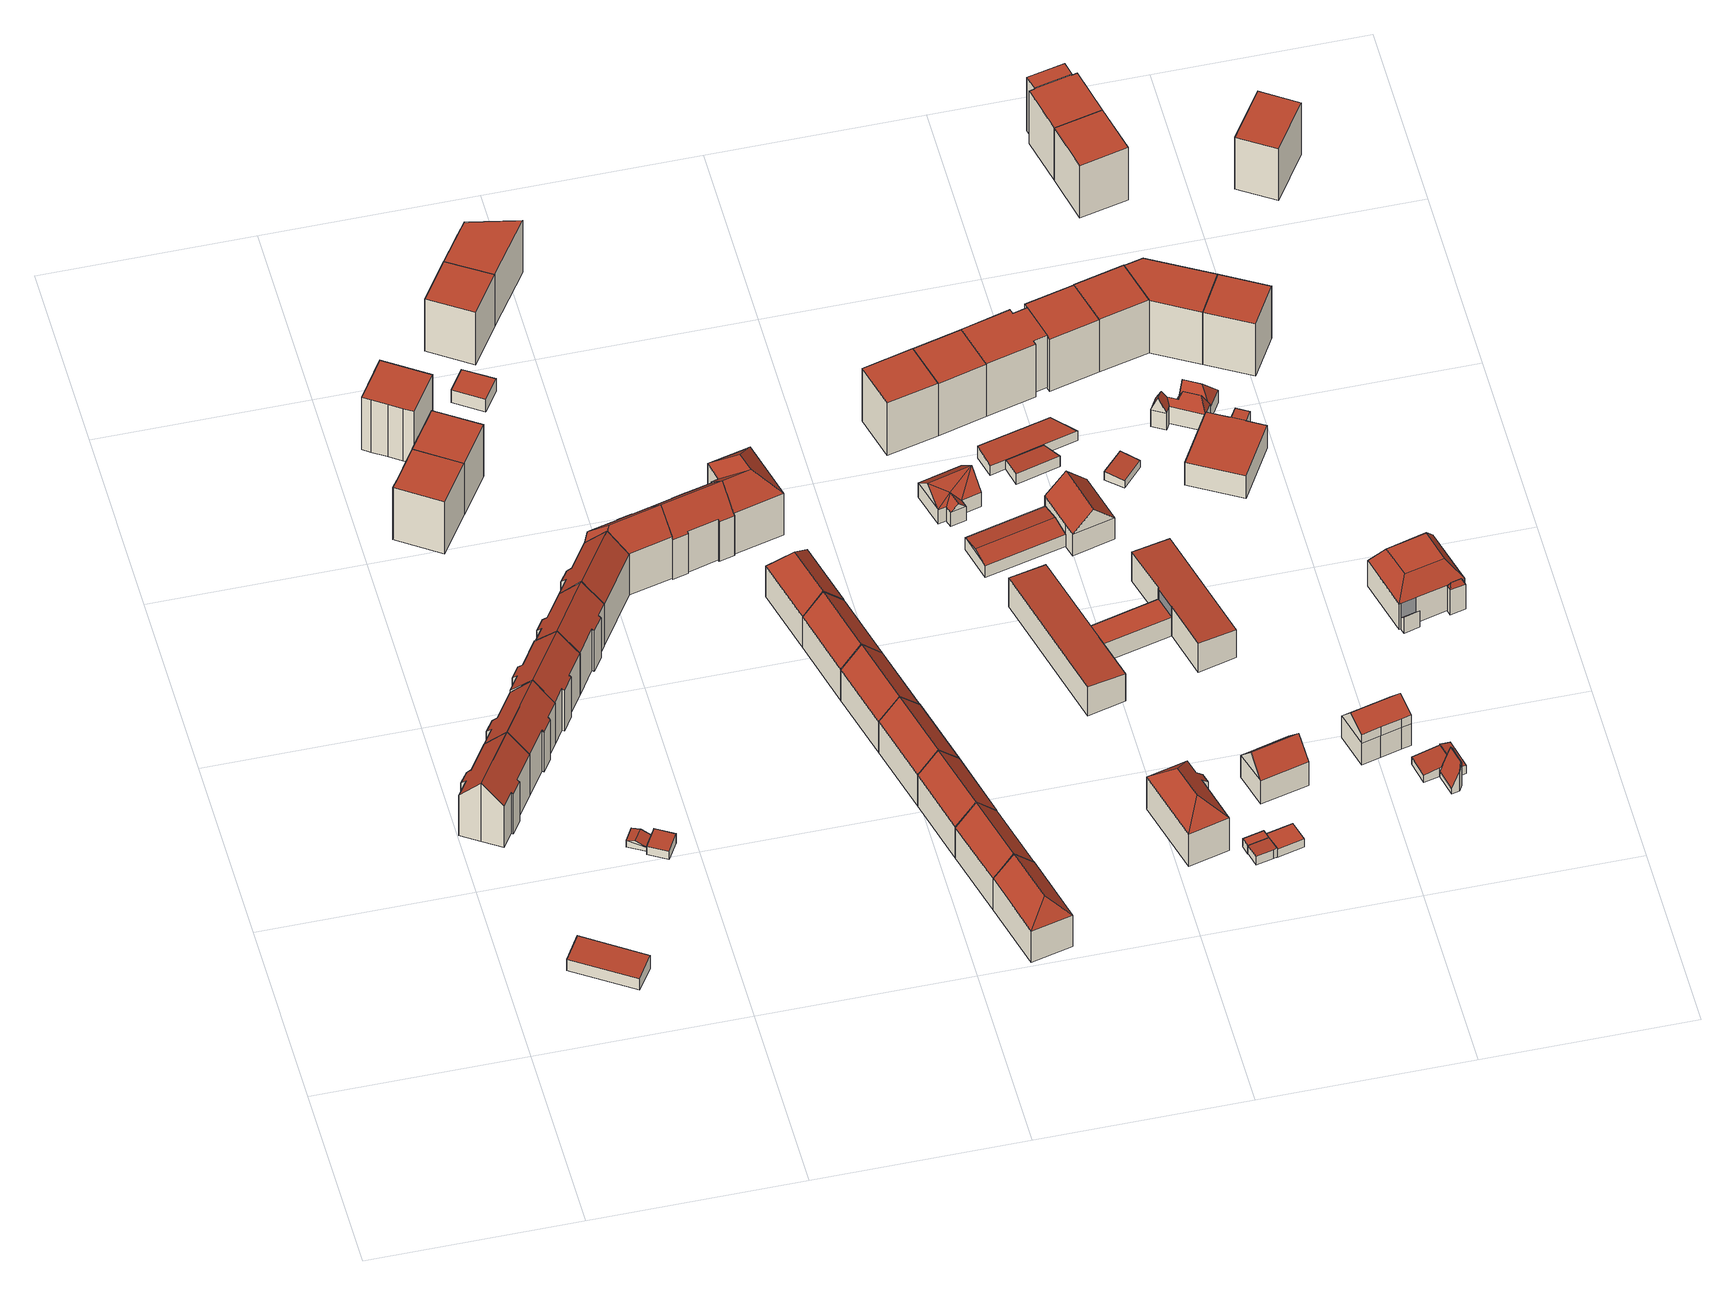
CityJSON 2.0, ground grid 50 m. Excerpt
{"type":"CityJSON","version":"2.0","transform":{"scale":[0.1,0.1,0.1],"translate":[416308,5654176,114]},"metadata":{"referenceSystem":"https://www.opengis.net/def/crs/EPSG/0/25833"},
"CityObjects":{
"building1":{"type":"Building","attributes":{"Dachtyp_tdc":"tdcPolyFlatRoof","Gemeindeschluessel":14612000,"Dachneigung":5.89,"QualitaetDacherkennung":81,"Geometrietyp2DReferenz":"3000","measuredHeight":4.23,"function":"31001_9998","roofType":"2100"},"geometry":[{"type":"Solid","lod":"2","boundaries":[[[[0,1,2,3]],[[1,4,5,2]],[[4,6,7,5]],[[6,0,3,7]],[[6,4,1,0]],[[3,2,5,7]]]],"semantics":{"surfaces":[{"type":"WallSurface"},{"type":"RoofSurface"},{"type":"GroundSurface"}],"values":[[0,0,0,0,1,2]]}}]},
"building2":{"type":"Building","attributes":{"Dachtyp_tdc":"tdcGableRoof","Gemeindeschluessel":14612000,"Dachneigung":47.78,"QualitaetDacherkennung":74,"Geometrietyp2DReferenz":"3000","measuredHeight":18.58,"function":"31001_9998","roofType":"3100"},"geometry":[{"type":"Solid","lod":"2","boundaries":[[[[8,9,10,11]],[[9,12,13,10]],[[12,14,15,13]],[[14,16,17,15]],[[16,18,19,17]],[[18,20,21,19]],[[20,22,23,21]],[[22,24,25,23]],[[24,26,27,25]],[[26,28,29,27]],[[28,30,31,29]],[[30,32,33,31]],[[32,34,35,33]],[[34,8,11,35]],[[30,28,26,24,22,20,18,16]],[[16,14,12,9,8,34,32,30]],[[11,10,13,15,17,19,21,23,25,27,29,31,33,35]]]],"semantics":{"surfaces":[{"type":"WallSurface"},{"type":"RoofSurface"},{"type":"GroundSurface"}],"values":[[0,0,0,0,0,0,0,0,0,0,0,0,0,0,1,1,2]]}}]},
"building3":{"type":"Building","attributes":{"Dachtyp_tdc":"tdcGableRoof","Gemeindeschluessel":14612000,"Dachneigung":47.7,"QualitaetDacherkennung":71,"Geometrietyp2DReferenz":"3000","measuredHeight":18.65,"function":"31001_9998","roofType":"3100"},"geometry":[{"type":"Solid","lod":"2","boundaries":[[[[36,37,38,39]],[[37,40,41,38]],[[40,42,33,41]],[[42,30,31,33]],[[30,28,29,31]],[[28,43,44,29]],[[43,45,46,44]],[[45,47,48,46]],[[47,49,50,48]],[[49,51,52,50]],[[51,53,54,52]],[[53,55,56,54]],[[55,57,58,56]],[[57,36,39,58]],[[53,51,49,47,45,43,28,30]],[[30,42,40,37,36,57,55,53]],[[39,38,41,33,31,29,44,46,48,50,52,54,56,58]]]],"semantics":{"surfaces":[{"type":"WallSurface"},{"type":"RoofSurface"},{"type":"GroundSurface"}],"values":[[0,0,0,0,0,0,0,0,0,0,0,0,0,0,1,1,2]]}}]},
"building4":{"type":"Building","attributes":{"Dachtyp_tdc":"tdcGableRoof","Gemeindeschluessel":14612000,"Dachneigung":24.84,"QualitaetDacherkennung":70,"Geometrietyp2DReferenz":"3000","measuredHeight":2.48,"function":"31001_9998","roofType":"3100"},"geometry":[{"type":"Solid","lod":"2","boundaries":[[[[59,60,61,62]],[[60,63,64,61]],[[63,65,66,64]],[[65,59,62,66]],[[63,60,67]],[[59,65,68]],[[60,59,68,67]],[[65,63,67,68]],[[62,61,64,66]]]],"semantics":{"surfaces":[{"type":"WallSurface"},{"type":"RoofSurface"},{"type":"GroundSurface"}],"values":[[0,0,0,0,0,0,1,1,2]]}}]},
"building5":{"type":"Building","attributes":{"Dachtyp_tdc":"tdcFreeFormRoof","Gemeindeschluessel":14612000,"Dachneigung":44.87,"QualitaetDacherkennung":51,"Geometrietyp2DReferenz":"3000","measuredHeight":18.61,"function":"31001_9998","roofType":"5000"},"geometry":[{"type":"Solid","lod":"2","boundaries":[[[[69,70,71,72]],[[70,73,74,71]],[[73,75,76,74]],[[75,77,78,76]],[[77,79,80,78]],[[79,81,82,80]],[[81,83,84,82]],[[83,85,86,84]],[[85,87,88,86]],[[87,89,56,88]],[[89,53,54,56]],[[53,90,52,54]],[[90,91,92,52]],[[91,69,72,92]],[[53,89,87,85,83,81,79,77]],[[77,75,73,70,69,91,90,53]],[[72,71,74,76,78,80,82,84,86,88,56,54,52,92]]]],"semantics":{"surfaces":[{"type":"WallSurface"},{"type":"RoofSurface"},{"type":"GroundSurface"}],"values":[[0,0,0,0,0,0,0,0,0,0,0,0,0,0,1,1,2]]}}]},
"building6":{"type":"Building","attributes":{"Dachtyp_tdc":"tdcPolyFlatRoof","Gemeindeschluessel":14612000,"Dachneigung":5.36,"QualitaetDacherkennung":29,"Geometrietyp2DReferenz":"3000","measuredHeight":3,"function":"31001_9998","roofType":"2100"},"geometry":[{"type":"Solid","lod":"2","boundaries":[[[[93,94,61,95]],[[94,96,62,61]],[[96,97,98,62]],[[97,99,100,98]],[[99,101,102,100]],[[101,93,95,102]],[[101,99,97,96,94,93]],[[95,61,62,98,100,102]]]],"semantics":{"surfaces":[{"type":"WallSurface"},{"type":"RoofSurface"},{"type":"GroundSurface"}],"values":[[0,0,0,0,0,0,1,2]]}}]},
"building7":{"type":"Building","attributes":{"Dachtyp_tdc":"tdcPolyFlatRoof","Gemeindeschluessel":14612000,"Dachneigung":0,"QualitaetDacherkennung":37,"Geometrietyp2DReferenz":"3000","measuredHeight":16.62,"function":"31001_9998","roofType":"1000"},"geometry":[{"type":"Solid","lod":"2","boundaries":[[[[103,104,105,106]],[[104,107,108,105]],[[107,109,110,108]],[[109,111,112,110]],[[111,113,114,112]],[[113,115,116,114]],[[115,103,106,116]],[[115,113,111,109,107,104,103]],[[106,105,108,110,112,114,116]]]],"semantics":{"surfaces":[{"type":"WallSurface"},{"type":"RoofSurface"},{"type":"GroundSurface"}],"values":[[0,0,0,0,0,0,0,1,2]]}}]},
"building8":{"type":"Building","attributes":{"Dachtyp_tdc":"tdcGableRoof","Gemeindeschluessel":14612000,"Dachneigung":47.85,"QualitaetDacherkennung":60,"Geometrietyp2DReferenz":"3000","measuredHeight":18.66,"function":"31001_9998","roofType":"3100"},"geometry":[{"type":"Solid","lod":"2","boundaries":[[[[117,118,119,120]],[[118,121,122,119]],[[121,79,80,122]],[[79,123,124,80]],[[123,125,76,124]],[[125,126,127,76]],[[126,128,129,127]],[[128,130,131,129]],[[130,132,133,131]],[[132,134,135,133]],[[134,136,137,135]],[[136,138,139,137]],[[138,140,141,139]],[[140,117,120,141]],[[136,134,132,130,128,126,125,123]],[[123,79,121,118,117,140,138,136]],[[120,119,122,80,124,76,127,129,131,133,135,137,139,141]]]],"semantics":{"surfaces":[{"type":"WallSurface"},{"type":"RoofSurface"},{"type":"GroundSurface"}],"values":[[0,0,0,0,0,0,0,0,0,0,0,0,0,0,1,1,2]]}}]},
"building9":{"type":"Building","attributes":{"Dachtyp_tdc":"tdcPolyFlatRoof","Gemeindeschluessel":14612000,"Dachneigung":0,"QualitaetDacherkennung":59,"Geometrietyp2DReferenz":"3000","measuredHeight":16.73,"function":"31001_9998","roofType":"1000"},"geometry":[{"type":"Solid","lod":"2","boundaries":[[[[142,143,144,145]],[[143,146,147,144]],[[146,148,149,147]],[[148,150,151,149]],[[150,152,153,151]],[[152,154,155,153]],[[154,142,145,155]],[[154,152,150,148,146,143,142]],[[145,144,147,149,151,153,155]]]],"semantics":{"surfaces":[{"type":"WallSurface"},{"type":"RoofSurface"},{"type":"GroundSurface"}],"values":[[0,0,0,0,0,0,0,1,2]]}}]},
"building10":{"type":"Building","attributes":{"Dachtyp_tdc":"tdcPolyFlatRoof","Gemeindeschluessel":14612000,"Dachneigung":0,"QualitaetDacherkennung":51,"Geometrietyp2DReferenz":"3000","measuredHeight":16.71,"function":"31001_9998","roofType":"1000"},"geometry":[{"type":"Solid","lod":"2","boundaries":[[[[111,156,157,112]],[[156,158,159,157]],[[158,160,161,159]],[[160,162,163,161]],[[162,164,165,163]],[[164,113,114,165]],[[113,111,112,114]],[[113,164,162,160,158,156,111]],[[112,157,159,161,163,165,114]]]],"semantics":{"surfaces":[{"type":"WallSurface"},{"type":"RoofSurface"},{"type":"GroundSurface"}],"values":[[0,0,0,0,0,0,0,1,2]]}}]},
"building11":{"type":"Building","attributes":{"Dachtyp_tdc":"tdcGableRoof","Gemeindeschluessel":14612000,"Dachneigung":47.82,"QualitaetDacherkennung":71,"Geometrietyp2DReferenz":"3000","measuredHeight":18.66,"function":"31001_9998","roofType":"3100"},"geometry":[{"type":"Solid","lod":"2","boundaries":[[[[166,134,135,167]],[[134,168,169,135]],[[168,170,171,169]],[[170,172,173,171]],[[172,174,175,173]],[[174,176,177,175]],[[176,178,179,177]],[[178,180,181,179]],[[180,182,139,181]],[[182,166,167,139]],[[178,176,174,172,170,168,134,166]],[[166,182,180,178]],[[167,135,169,171,173,175,177,179,181,139]]]],"semantics":{"surfaces":[{"type":"WallSurface"},{"type":"RoofSurface"},{"type":"GroundSurface"}],"values":[[0,0,0,0,0,0,0,0,0,0,1,1,2]]}}]},
"building12":{"type":"Building","attributes":{"Dachtyp_tdc":"tdcPolyFlatRoof","Gemeindeschluessel":14612000,"Dachneigung":0,"QualitaetDacherkennung":76,"Geometrietyp2DReferenz":"3000","measuredHeight":4.06,"function":"31001_9998","roofType":"1000"},"geometry":[{"type":"Solid","lod":"2","boundaries":[[[[183,184,185,186]],[[184,187,188,185]],[[187,189,190,188]],[[189,183,186,190]],[[189,187,184,183]],[[186,185,188,190]]]],"semantics":{"surfaces":[{"type":"WallSurface"},{"type":"RoofSurface"},{"type":"GroundSurface"}],"values":[[0,0,0,0,1,2]]}}]},
"building13":{"type":"Building","attributes":{"Dachtyp_tdc":"tdcFreeFormRoof","Gemeindeschluessel":14612000,"Dachneigung":47.52,"QualitaetDacherkennung":62,"Geometrietyp2DReferenz":"3000","measuredHeight":18.63,"function":"31001_9998","roofType":"5000"},"geometry":[{"type":"Solid","lod":"2","boundaries":[[[[191,192,193,177]],[[192,194,195,193]],[[194,196,197,195]],[[196,198,199,197]],[[198,200,201,199]],[[200,202,203,201]],[[202,204,205,203]],[[204,206,181,205]],[[206,191,177,181]],[[207,208,209,191]],[[206,204,210,208,207]],[[210,202,200,198,196,194,192,209,208]],[[191,206,207]],[[204,202,210]],[[192,191,209]],[[177,193,195,197,199,201,203,205,181]]]],"semantics":{"surfaces":[{"type":"WallSurface"},{"type":"RoofSurface"},{"type":"GroundSurface"}],"values":[[0,0,0,0,0,0,0,0,0,1,1,1,0,0,0,2]]}}]},
"building14":{"type":"Building","attributes":{"Dachtyp_tdc":"tdcPolyFlatRoof","Gemeindeschluessel":14612000,"Dachneigung":0,"QualitaetDacherkennung":61,"Geometrietyp2DReferenz":"3000","measuredHeight":16.74,"function":"31001_9998","roofType":"1000"},"geometry":[{"type":"Solid","lod":"2","boundaries":[[[[211,212,213,214]],[[212,215,216,213]],[[215,217,218,216]],[[217,219,220,218]],[[219,221,222,220]],[[221,223,224,222]],[[223,211,214,224]],[[223,221,219,217,215,212,211]],[[214,213,216,218,220,222,224]]]],"semantics":{"surfaces":[{"type":"WallSurface"},{"type":"RoofSurface"},{"type":"GroundSurface"}],"values":[[0,0,0,0,0,0,0,1,2]]}}]},
"building15":{"type":"Building","attributes":{"Dachtyp_tdc":"tdcPolyFlatRoof","Gemeindeschluessel":14612000,"Dachneigung":0,"QualitaetDacherkennung":62,"Geometrietyp2DReferenz":"3000","measuredHeight":16.79,"function":"31001_9998","roofType":"1000"},"geometry":[{"type":"Solid","lod":"2","boundaries":[[[[221,219,220,222]],[[219,225,226,220]],[[225,227,228,226]],[[227,229,230,228]],[[229,231,232,230]],[[231,233,234,232]],[[233,221,222,234]],[[233,231,229,227,225,219,221]],[[222,220,226,228,230,232,234]]]],"semantics":{"surfaces":[{"type":"WallSurface"},{"type":"RoofSurface"},{"type":"GroundSurface"}],"values":[[0,0,0,0,0,0,0,1,2]]}}]},
"building16":{"type":"Building","attributes":{"Dachtyp_tdc":"tdcGableRoof","Gemeindeschluessel":14612000,"Dachneigung":47.88,"QualitaetDacherkennung":71,"Geometrietyp2DReferenz":"3000","measuredHeight":18.66,"function":"31001_9998","roofType":"3100"},"geometry":[{"type":"Solid","lod":"2","boundaries":[[[[235,236,237,238]],[[236,239,240,237]],[[239,241,242,240]],[[241,243,244,242]],[[243,245,205,244]],[[245,210,246,205]],[[210,202,203,246]],[[202,247,248,203]],[[247,249,250,248]],[[249,251,252,250]],[[251,253,254,252]],[[253,255,256,254]],[[255,257,258,256]],[[257,259,260,258]],[[259,261,262,260]],[[261,235,238,262]],[[257,255,253,251,249,247,202,210]],[[210,245,243,241,239,236,235,261,259,257]],[[238,237,240,242,244,205,246,203,248,250,252,254,256,258,260,262]]]],"semantics":{"surfaces":[{"type":"WallSurface"},{"type":"RoofSurface"},{"type":"GroundSurface"}],"values":[[0,0,0,0,0,0,0,0,0,0,0,0,0,0,0,0,1,1,2]]}}]},
"building17":{"type":"Building","attributes":{"Dachtyp_tdc":"tdcHipAndGableRoof","Gemeindeschluessel":14612000,"Dachneigung":47.05,"QualitaetDacherkennung":74,"Geometrietyp2DReferenz":"3000","measuredHeight":15.45,"function":"31001_9998","roofType":"5000"},"geometry":[{"type":"Solid","lod":"2","boundaries":[[[[263,264,265,266]],[[264,267,268,265]],[[267,269,270,268]],[[269,263,266,270]],[[267,264,271]],[[263,269,272]],[[264,263,272,271]],[[269,267,271,272]],[[266,265,268,270]]]],"semantics":{"surfaces":[{"type":"WallSurface"},{"type":"RoofSurface"},{"type":"GroundSurface"}],"values":[[0,0,0,0,1,0,1,1,2]]}}]},
"building18":{"type":"Building","attributes":{"Dachtyp_tdc":"tdcGableRoof","Gemeindeschluessel":14612000,"Dachneigung":47.18,"QualitaetDacherkennung":77,"Geometrietyp2DReferenz":"3000","measuredHeight":15.47,"function":"31001_9998","roofType":"3100"},"geometry":[{"type":"Solid","lod":"2","boundaries":[[[[273,274,266,275]],[[274,276,270,266]],[[276,277,278,270]],[[277,273,275,278]],[[276,274,279]],[[273,277,280]],[[274,273,280,279]],[[277,276,279,280]],[[275,266,270,278]]]],"semantics":{"surfaces":[{"type":"WallSurface"},{"type":"RoofSurface"},{"type":"GroundSurface"}],"values":[[0,0,0,0,0,0,1,1,2]]}}]},
"building19":{"type":"Building","attributes":{"Dachtyp_tdc":"tdcGableRoof","Gemeindeschluessel":14612000,"Dachneigung":47.02,"QualitaetDacherkennung":77,"Geometrietyp2DReferenz":"3000","measuredHeight":15.42,"function":"31001_9998","roofType":"3100"},"geometry":[{"type":"Solid","lod":"2","boundaries":[[[[281,282,275,283]],[[282,284,278,275]],[[284,285,286,278]],[[285,281,283,286]],[[284,282,287]],[[281,285,288]],[[282,281,288,287]],[[285,284,287,288]],[[283,275,278,286]]]],"semantics":{"surfaces":[{"type":"WallSurface"},{"type":"RoofSurface"},{"type":"GroundSurface"}],"values":[[0,0,0,0,0,0,1,1,2]]}}]},
"building20":{"type":"Building","attributes":{"Dachtyp_tdc":"tdcGableRoof","Gemeindeschluessel":14612000,"Dachneigung":46.67,"QualitaetDacherkennung":74,"Geometrietyp2DReferenz":"3000","measuredHeight":15.42,"function":"31001_9998","roofType":"3100"},"geometry":[{"type":"Solid","lod":"2","boundaries":[[[[289,281,283,290]],[[281,285,286,283]],[[285,291,292,286]],[[291,289,290,292]],[[285,281,293]],[[289,291,294]],[[281,289,294,293]],[[291,285,293,294]],[[290,283,286,292]]]],"semantics":{"surfaces":[{"type":"WallSurface"},{"type":"RoofSurface"},{"type":"GroundSurface"}],"values":[[0,0,0,0,0,0,1,1,2]]}}]},
"building21":{"type":"Building","attributes":{"Dachtyp_tdc":"tdcGableRoof","Gemeindeschluessel":14612000,"Dachneigung":47.06,"QualitaetDacherkennung":78,"Geometrietyp2DReferenz":"3000","measuredHeight":15.42,"function":"31001_9998","roofType":"3100"},"geometry":[{"type":"Solid","lod":"2","boundaries":[[[[295,296,290,297]],[[296,298,292,290]],[[298,299,300,292]],[[298,296,294]],[[295,299,301]],[[296,295,301,294]],[[299,298,294,301]],[[297,290,292,300]],[[299,295,297,300]]]],"semantics":{"surfaces":[{"type":"WallSurface"},{"type":"RoofSurface"},{"type":"GroundSurface"}],"values":[[0,0,0,0,0,1,1,2,0]]}}]},
"building22":{"type":"Building","attributes":{"Dachtyp_tdc":"tdcGableRoof","Gemeindeschluessel":14612000,"Dachneigung":47.16,"QualitaetDacherkennung":78,"Geometrietyp2DReferenz":"3000","measuredHeight":15.41,"function":"31001_9998","roofType":"3100"},"geometry":[{"type":"Solid","lod":"2","boundaries":[[[[302,295,297,303]],[[295,299,300,297]],[[299,304,305,300]],[[304,302,303,305]],[[299,295,306]],[[302,304,307]],[[295,302,307,306]],[[304,299,306,307]],[[303,297,300,305]]]],"semantics":{"surfaces":[{"type":"WallSurface"},{"type":"RoofSurface"},{"type":"GroundSurface"}],"values":[[0,0,0,0,0,0,1,1,2]]}}]},
"building23":{"type":"Building","attributes":{"Dachtyp_tdc":"tdcHipAndGableRoof","Gemeindeschluessel":14612000,"Dachneigung":47.24,"QualitaetDacherkennung":75,"Geometrietyp2DReferenz":"3000","measuredHeight":15.38,"function":"31001_9998","roofType":"5000"},"geometry":[{"type":"Solid","lod":"2","boundaries":[[[[304,308,309,310]],[[308,311,312,309]],[[311,313,314,312]],[[313,304,310,314]],[[311,308,315]],[[304,313,316]],[[308,304,316,315]],[[313,311,315,316]],[[310,309,312,314]]]],"semantics":{"surfaces":[{"type":"WallSurface"},{"type":"RoofSurface"},{"type":"GroundSurface"}],"values":[[0,0,0,0,1,0,1,1,2]]}}]},
"building24":{"type":"Building","attributes":{"Dachtyp_tdc":"tdcFreeFormRoof","Gemeindeschluessel":14612000,"Dachneigung":45.8,"QualitaetDacherkennung":69,"Geometrietyp2DReferenz":"3000","measuredHeight":18.74,"function":"31001_9998","roofType":"5000"},"geometry":[{"type":"Solid","lod":"2","boundaries":[[[[317,318,319,320]],[[318,321,322,319]],[[321,323,324,322]],[[323,325,326,324]],[[325,327,328,326]],[[327,317,320,328]],[[329,330,257,327,325]],[[331,329,325,323]],[[331,323,321]],[[320,319,322,324,326,328]],[[330,329,331,321,318]],[[257,330,318,317]],[[257,317,327]]]],"semantics":{"surfaces":[{"type":"WallSurface"},{"type":"RoofSurface"},{"type":"GroundSurface"}],"values":[[0,0,0,0,0,0,1,1,1,2,1,1,0]]}}]},
"building25":{"type":"Building","attributes":{"Dachtyp_tdc":"tdcHipRoof","Gemeindeschluessel":14612000,"Dachneigung":42.93,"QualitaetDacherkennung":65,"Geometrietyp2DReferenz":"3000","measuredHeight":15.12,"function":"31001_9998","roofType":"3200"},"geometry":[{"type":"Solid","lod":"2","boundaries":[[[[332,333,334,335]],[[333,336,337,334]],[[336,338,339,337]],[[338,340,341,339]],[[340,342,343,341]],[[342,344,345,343]],[[344,346,347,345]],[[346,332,335,347]],[[338,336,348]],[[342,340,349]],[[336,333,332,346,344,342,349,348]],[[340,338,348,349]],[[335,334,337,339,341,343,345,347]]]],"semantics":{"surfaces":[{"type":"WallSurface"},{"type":"RoofSurface"},{"type":"GroundSurface"}],"values":[[0,0,0,0,0,0,0,0,1,1,1,1,2]]}}]},
"building26":{"type":"Building","attributes":{"Dachtyp_tdc":"tdcFreeFormRoof","Gemeindeschluessel":14612000,"Dachneigung":43.2,"QualitaetDacherkennung":54,"Geometrietyp2DReferenz":"3000","measuredHeight":8.8,"function":"31001_9998","roofType":"5000"},"geometry":[{"type":"Solid","lod":"2","boundaries":[[[[350,351,352,353]],[[351,354,355,352]],[[354,356,357,355]],[[356,358,359,357]],[[358,360,361,359]],[[360,362,363,361]],[[362,364,365,363]],[[364,350,353,365]],[[366,356,354]],[[366,367,356]],[[367,364,362]],[[367,368,364]],[[368,367,366]],[[369,367,362,360]],[[369,360,358]],[[367,369,358,356]],[[366,354,351]],[[368,366,351,350]],[[368,350,364]],[[353,352,355,357,359,361,363,365]]]],"semantics":{"surfaces":[{"type":"WallSurface"},{"type":"RoofSurface"},{"type":"GroundSurface"}],"values":[[0,0,0,0,0,0,0,0,1,1,1,1,1,1,0,1,0,1,0,2]]}}]},
"building27":{"type":"Building","attributes":{"Dachtyp_tdc":"tdcPolyFlatRoof","Gemeindeschluessel":14612000,"Dachneigung":0,"QualitaetDacherkennung":45,"Geometrietyp2DReferenz":"3000","measuredHeight":16.89,"function":"31001_9998","roofType":"1000"},"geometry":[{"type":"Solid","lod":"2","boundaries":[[[[370,371,372,373]],[[371,374,375,372]],[[374,376,377,375]],[[376,370,373,377]],[[376,374,371,370]],[[373,372,375,377]]]],"semantics":{"surfaces":[{"type":"WallSurface"},{"type":"RoofSurface"},{"type":"GroundSurface"}],"values":[[0,0,0,0,1,2]]}}]},
"building28":{"type":"Building","attributes":{"Dachtyp_tdc":"tdcGableRoof","Gemeindeschluessel":14612000,"Dachneigung":10.06,"QualitaetDacherkennung":74,"Geometrietyp2DReferenz":"3000","measuredHeight":4.67,"function":"31001_2000","roofType":"3100"},"geometry":[{"type":"Solid","lod":"2","boundaries":[[[[378,379,380,381]],[[379,382,383,380]],[[382,384,385,383]],[[384,378,381,385]],[[382,379,386]],[[378,384,387]],[[379,378,387,386]],[[384,382,386,387]],[[381,380,383,385]]]],"semantics":{"surfaces":[{"type":"WallSurface"},{"type":"RoofSurface"},{"type":"GroundSurface"}],"values":[[0,0,0,0,0,0,1,1,2]]}}]},
"building29":{"type":"Building","attributes":{"Dachtyp_tdc":"tdcPolyFlatRoof","Gemeindeschluessel":14612000,"Dachneigung":3.96,"QualitaetDacherkennung":73,"Geometrietyp2DReferenz":"3000","measuredHeight":2.84,"function":"31001_9998","roofType":"2100"},"geometry":[{"type":"Solid","lod":"2","boundaries":[[[[388,389,390,391]],[[389,392,393,390]],[[392,394,395,393]],[[394,396,397,395]],[[396,388,391,397]],[[396,394,392,389,388]],[[391,390,393,395,397]]]],"semantics":{"surfaces":[{"type":"WallSurface"},{"type":"RoofSurface"},{"type":"GroundSurface"}],"values":[[0,0,0,0,0,1,2]]}}]},
"building30":{"type":"Building","attributes":{"Dachtyp_tdc":"tdcPolyFlatRoof","Gemeindeschluessel":14612000,"Dachneigung":2.6,"QualitaetDacherkennung":72,"Geometrietyp2DReferenz":"3000","measuredHeight":2.67,"function":"31001_9998","roofType":"2100"},"geometry":[{"type":"Solid","lod":"2","boundaries":[[[[398,399,400,401]],[[399,402,403,400]],[[402,404,405,403]],[[404,406,407,405]],[[406,398,401,407]],[[406,404,402,399,398]],[[401,400,403,405,407]]]],"semantics":{"surfaces":[{"type":"WallSurface"},{"type":"RoofSurface"},{"type":"GroundSurface"}],"values":[[0,0,0,0,0,1,2]]}}]},
"building31":{"type":"Building","attributes":{"Dachtyp_tdc":"tdcPolyFlatRoof","Gemeindeschluessel":14612000,"Dachneigung":0,"QualitaetDacherkennung":56,"Geometrietyp2DReferenz":"3000","measuredHeight":2.58,"function":"31001_9998","roofType":"1000"},"geometry":[{"type":"Solid","lod":"2","boundaries":[[[[404,408,409,410]],[[408,411,412,409]],[[411,413,414,412]],[[413,406,415,414]],[[406,404,410,415]],[[406,413,411,408,404]],[[410,409,412,414,415]]]],"semantics":{"surfaces":[{"type":"WallSurface"},{"type":"RoofSurface"},{"type":"GroundSurface"}],"values":[[0,0,0,0,0,1,2]]}}]},
"building32":{"type":"Building","attributes":{"Gemeindeschluessel":14612000,"Geometrietyp2DReferenz":"3000","function":"31001_9998","roofType":"9999"},"children":["building32-1","building32-2","building32-3","building32-4"]},
"building32-1":{"type":"BuildingPart","attributes":{"Dachtyp_tdc":"tdcPolyFlatRoof","Dachneigung":3.19,"QualitaetDacherkennung":80,"Geometrietyp2DReferenz":"3000","measuredHeight":9.28,"roofType":"2100"},"parents":["building32"],"geometry":[{"type":"MultiSurface","lod":"2","boundaries":[[[416,417,418,419,420]],[[421,422,423,424,425]],[[422,426,427,423]],[[426,416,420,427]],[[426,422,421,417,416]],[[420,419,424,423,427]]],"semantics":{"surfaces":[{"type":"WallSurface"},{"type":"RoofSurface"},{"type":"GroundSurface"}],"values":[0,0,0,0,1,2]}}]},
"building32-2":{"type":"BuildingPart","attributes":{"Dachtyp_tdc":"tdcPolyFlatRoof","Dachneigung":0,"QualitaetDacherkennung":0,"Geometrietyp2DReferenz":"3000","measuredHeight":3.67,"roofType":"9999"},"parents":["building32"],"geometry":[{"type":"MultiSurface","lod":"2","boundaries":[[[425,428,429,430,418]],[[418,430,431,419]],[[430,429,432,431]],[[428,425,424,433]],[[419,431,432,433,424]],[[433,432,429,428]],[[419,424,425,418]]],"semantics":{"surfaces":[{"type":"RoofSurface"},{"type":"WallSurface"},{"type":"GroundSurface"},{"type":"ClosureSurface","isClosure":"1","QuelleClosure":"LoD1Solid"}],"values":[0,1,1,1,2,3,3]}}]},
"building32-3":{"type":"BuildingPart","attributes":{"Dachtyp_tdc":"tdcPolyFlatRoof","Dachneigung":3.09,"QualitaetDacherkennung":80,"Geometrietyp2DReferenz":"3000","measuredHeight":9.33,"roofType":"2100"},"parents":["building32"],"geometry":[{"type":"MultiSurface","lod":"2","boundaries":[[[434,435,436,437]],[[435,438,439,440,436]],[[441,442,443,444,445]],[[442,446,447,443]],[[446,448,449,447]],[[448,450,451,449]],[[450,434,437,451]],[[450,448,446,442,441,438,435,434]],[[437,436,440,444,443,447,449,451]]],"semantics":{"surfaces":[{"type":"WallSurface"},{"type":"RoofSurface"},{"type":"GroundSurface"}],"values":[0,0,0,0,0,0,0,1,2]}}]},
"building32-4":{"type":"BuildingPart","attributes":{"Dachtyp_tdc":"tdcPolyFlatRoof","Dachneigung":0,"QualitaetDacherkennung":62,"Geometrietyp2DReferenz":"3000","measuredHeight":5.92,"roofType":"1000"},"parents":["building32"],"geometry":[{"type":"MultiSurface","lod":"2","boundaries":[[[452,445,444,432,429]],[[439,453,428,433,440]],[[453,439,445,452]],[[432,444,440,433]]],"semantics":{"surfaces":[{"type":"WallSurface"},{"type":"RoofSurface"},{"type":"GroundSurface"}],"values":[0,0,1,2]}}]},
"building33":{"type":"Building","attributes":{"Dachtyp_tdc":"tdcPolyFlatRoof","Gemeindeschluessel":14612000,"Dachneigung":0,"QualitaetDacherkennung":49,"Geometrietyp2DReferenz":"3000","measuredHeight":16.79,"function":"31001_9998","roofType":"1000"},"geometry":[{"type":"Solid","lod":"2","boundaries":[[[[454,455,456,377]],[[455,457,458,456]],[[457,459,373,458]],[[459,454,377,373]],[[459,457,455,454]],[[377,456,458,373]]]],"semantics":{"surfaces":[{"type":"WallSurface"},{"type":"RoofSurface"},{"type":"GroundSurface"}],"values":[[0,0,0,0,1,2]]}}]},
"building34":{"type":"Building","attributes":{"Dachtyp_tdc":"tdcGableRoof","Gemeindeschluessel":14612000,"Dachneigung":48.99,"QualitaetDacherkennung":65,"Geometrietyp2DReferenz":"3000","measuredHeight":12.34,"function":"31001_9998","roofType":"3100"},"geometry":[{"type":"Solid","lod":"2","boundaries":[[[[460,461,462,463]],[[461,464,465,462]],[[464,466,467,465]],[[466,460,463,467]],[[464,461,468]],[[460,466,469]],[[461,460,469,468]],[[466,464,468,469]],[[463,462,465,467]]]],"semantics":{"surfaces":[{"type":"WallSurface"},{"type":"RoofSurface"},{"type":"GroundSurface"}],"values":[[0,0,0,0,0,0,1,1,2]]}}]},
"building35":{"type":"Building","attributes":{"Dachtyp_tdc":"tdcGableRoof","Gemeindeschluessel":14612000,"Dachneigung":45.69,"QualitaetDacherkennung":78,"Geometrietyp2DReferenz":"3000","measuredHeight":12.25,"function":"31001_2000","roofType":"3100"},"geometry":[{"type":"Solid","lod":"2","boundaries":[[[[470,471,472,473]],[[471,474,381,472]],[[474,475,385,381]],[[475,476,477,385]],[[476,478,479,477]],[[478,470,473,479]],[[470,478,480,481]],[[476,475,474,471,481,480]],[[480,478,476]],[[470,481,471]],[[473,472,381,385,477,479]]]],"semantics":{"surfaces":[{"type":"WallSurface"},{"type":"RoofSurface"},{"type":"GroundSurface"}],"values":[[0,0,0,0,0,0,1,1,0,0,2]]}}]},
"building36":{"type":"Building","attributes":{"Gemeindeschluessel":14612000,"Dachtyp_tdc":"tdcPolyFlatRoof","Dachneigung":5.79,"QualitaetDacherkennung":61,"Geometrietyp2DReferenz":"3000","measuredHeight":3.43,"function":"31001_2000","roofType":"2100"},"geometry":[{"type":"Solid","lod":"2","boundaries":[[[[482,483,484,485]],[[483,486,487,484]],[[486,488,489,487]],[[488,482,485,489]],[[488,486,483,482]],[[485,484,487,489]]]],"semantics":{"surfaces":[{"type":"WallSurface"},{"type":"RoofSurface"},{"type":"GroundSurface"}],"values":[[0,0,0,0,1,2]]}}]},
"building37":{"type":"Building","attributes":{"Dachtyp_tdc":"tdcPolyFlatRoof","Gemeindeschluessel":14612000,"Dachneigung":6.53,"QualitaetDacherkennung":66,"Geometrietyp2DReferenz":"3000","measuredHeight":3.75,"function":"31001_2000","roofType":"2100"},"geometry":[{"type":"Solid","lod":"2","boundaries":[[[[490,491,492,484]],[[491,493,494,492]],[[493,495,496,494]],[[495,497,498,496]],[[497,499,500,498]],[[499,501,487,500]],[[501,490,484,487]],[[501,499,497,495,493,491,490]],[[484,492,494,496,498,500,487]]]],"semantics":{"surfaces":[{"type":"WallSurface"},{"type":"RoofSurface"},{"type":"GroundSurface"}],"values":[[0,0,0,0,0,0,0,1,2]]}}]},
"building38":{"type":"Building","attributes":{"Dachtyp_tdc":"tdcPolyFlatRoof","Gemeindeschluessel":14612000,"Dachneigung":0,"QualitaetDacherkennung":56,"Geometrietyp2DReferenz":"3000","measuredHeight":16.81,"function":"31001_9998","roofType":"1000"},"geometry":[{"type":"Solid","lod":"2","boundaries":[[[[502,503,504,505]],[[503,506,507,504]],[[506,508,509,507]],[[508,510,511,509]],[[508,506,503,502,512,513,514,510]],[[511,515,516,517,505,504,507,509]],[[510,514,515,511]],[[514,513,516,515]],[[513,512,517,516]],[[512,502,505,517]]]],"semantics":{"surfaces":[{"type":"WallSurface"},{"type":"RoofSurface"},{"type":"GroundSurface"}],"values":[[0,0,0,0,1,2,0,0,0,0]]}}]},
"building39":{"type":"Building","attributes":{"Dachtyp_tdc":"tdcPolyFlatRoof","Gemeindeschluessel":14612000,"Dachneigung":5.71,"QualitaetDacherkennung":50,"Geometrietyp2DReferenz":"3000","measuredHeight":2.73,"function":"31001_9998","roofType":"2100"},"geometry":[{"type":"Solid","lod":"2","boundaries":[[[[518,519,520,521]],[[519,522,523,520]],[[522,524,525,523]],[[524,518,521,525]],[[524,522,519,518]],[[521,520,523,525]]]],"semantics":{"surfaces":[{"type":"WallSurface"},{"type":"RoofSurface"},{"type":"GroundSurface"}],"values":[[0,0,0,0,1,2]]}}]},
"building40":{"type":"Building","attributes":{"Dachtyp_tdc":"tdcPolyFlatRoof","Gemeindeschluessel":14612000,"Dachneigung":0,"QualitaetDacherkennung":51,"Geometrietyp2DReferenz":"3000","measuredHeight":16.73,"function":"31001_9998","roofType":"1000"},"geometry":[{"type":"Solid","lod":"2","boundaries":[[[[526,527,528,529]],[[527,530,531,528]],[[530,532,533,531]],[[532,534,535,533]],[[534,536,537,535]],[[536,526,529,537]],[[536,534,532,530,527,526]],[[529,528,531,533,535,537]]]],"semantics":{"surfaces":[{"type":"WallSurface"},{"type":"RoofSurface"},{"type":"GroundSurface"}],"values":[[0,0,0,0,0,0,1,2]]}}]},
"building41":{"type":"Building","attributes":{"Dachtyp_tdc":"tdcGableRoof","Gemeindeschluessel":14612000,"Dachneigung":50.28,"QualitaetDacherkennung":62,"Geometrietyp2DReferenz":"3000","measuredHeight":11.91,"function":"31001_9998","roofType":"3100"},"geometry":[{"type":"Solid","lod":"2","boundaries":[[[[538,539,540,541]],[[539,542,543,540]],[[542,544,545,543]],[[544,546,547,545]],[[546,548,549,547]],[[548,538,541,549]],[[548,550,551,538]],[[552,553,554,551,550,555]],[[544,552,555,546]],[[546,555,550,548]],[[539,554,553,542]],[[538,551,554,539]],[[542,553,552,544]],[[541,540,543,545,547,549]]]],"semantics":{"surfaces":[{"type":"WallSurface"},{"type":"RoofSurface"},{"type":"GroundSurface"}],"values":[[0,0,0,0,0,0,1,1,0,0,0,0,0,2]]}}]},
"building42":{"type":"Building","attributes":{"Dachtyp_tdc":"tdcPolyFlatRoof","Gemeindeschluessel":14612000,"Dachneigung":4.61,"QualitaetDacherkennung":84,"Geometrietyp2DReferenz":"3000","measuredHeight":2.89,"function":"31001_9998","roofType":"2100"},"geometry":[{"type":"Solid","lod":"2","boundaries":[[[[556,557,558,559]],[[557,560,561,558]],[[560,562,563,561]],[[562,564,565,563]],[[564,556,559,565]],[[564,562,560,557,556]],[[559,558,561,563,565]]]],"semantics":{"surfaces":[{"type":"WallSurface"},{"type":"RoofSurface"},{"type":"GroundSurface"}],"values":[[0,0,0,0,0,1,2]]}}]},
"building43":{"type":"Building","attributes":{"Dachtyp_tdc":"tdcFreeFormRoof","Gemeindeschluessel":14612000,"Dachneigung":67.62,"QualitaetDacherkennung":10,"Geometrietyp2DReferenz":"3000","measuredHeight":8.22,"function":"31001_9998","roofType":"5000"},"geometry":[{"type":"Solid","lod":"2","boundaries":[[[[566,567,563,565]],[[567,568,569,563]],[[568,570,571,569]],[[570,572,573,571]],[[572,574,575,573]],[[574,566,565,575]],[[572,576,577,566,574]],[[576,570,568,567,577]],[[567,566,577]],[[572,570,576]],[[565,563,569,571,573,575]]]],"semantics":{"surfaces":[{"type":"WallSurface"},{"type":"RoofSurface"},{"type":"GroundSurface"}],"values":[[0,0,0,0,0,0,1,1,0,0,2]]}}]},
"building44":{"type":"Building","attributes":{"Dachtyp_tdc":"tdcPolyFlatRoof","Gemeindeschluessel":14612000,"Dachneigung":0,"QualitaetDacherkennung":57,"Geometrietyp2DReferenz":"3000","measuredHeight":16.81,"function":"31001_9998","roofType":"1000"},"geometry":[{"type":"Solid","lod":"2","boundaries":[[[[578,579,580,533]],[[579,581,582,580]],[[581,583,535,582]],[[583,578,533,535]],[[583,581,579,578]],[[533,580,582,535]]]],"semantics":{"surfaces":[{"type":"WallSurface"},{"type":"RoofSurface"},{"type":"GroundSurface"}],"values":[[0,0,0,0,1,2]]}}]},
"building45":{"type":"Building","attributes":{"Dachtyp_tdc":"tdcFreeFormRoof","Gemeindeschluessel":14612000,"Dachneigung":67.89,"QualitaetDacherkennung":8,"Geometrietyp2DReferenz":"3000","measuredHeight":9.71,"function":"31001_9998","roofType":"5000"},"geometry":[{"type":"Solid","lod":"2","boundaries":[[[[584,585,586,587]],[[585,588,589,586]],[[588,590,591,589]],[[590,592,593,591]],[[592,594,595,593]],[[594,596,597,595]],[[596,598,599,597]],[[600,596,594]],[[601,602,600,594,592]],[[603,604,605,601,592,590]],[[603,590,588]],[[604,603,588,585]],[[605,604,585,584]],[[602,601,605,584,598]],[[600,602,598,596]],[[599,587,586,589,591,593,595,597]],[[598,584,587,599]]]],"semantics":{"surfaces":[{"type":"WallSurface"},{"type":"RoofSurface"},{"type":"GroundSurface"}],"values":[[0,0,0,0,0,0,0,0,1,1,1,1,1,1,1,2,0]]}}]},
"building46":{"type":"Building","attributes":{"Dachtyp_tdc":"tdcPolyFlatRoof","Gemeindeschluessel":14612000,"Dachneigung":10.79,"QualitaetDacherkennung":84,"Geometrietyp2DReferenz":"3000","measuredHeight":3.18,"function":"31001_9998","roofType":"2100"},"geometry":[{"type":"Solid","lod":"2","boundaries":[[[[606,607,608,609]],[[607,610,611,608]],[[610,612,613,611]],[[612,614,615,613]],[[614,606,609,615]],[[614,612,610,607,606]],[[609,608,611,613,615]]]],"semantics":{"surfaces":[{"type":"WallSurface"},{"type":"RoofSurface"},{"type":"GroundSurface"}],"values":[[0,0,0,0,0,1,2]]}}]},
"building47":{"type":"Building","attributes":{"Gemeindeschluessel":14612000,"Geometrietyp2DReferenz":"3000","function":"31001_9998","roofType":"9999"},"children":["building47-1","building47-2"]},
"building47-1":{"type":"BuildingPart","attributes":{"Dachtyp_tdc":"tdcPolyFlatRoof","Dachneigung":0,"QualitaetDacherkennung":58,"Geometrietyp2DReferenz":"3000","measuredHeight":6.53,"roofType":"1000"},"parents":["building47"],"geometry":[{"type":"MultiSurface","lod":"2","boundaries":[[[616,617,618,619]],[[617,620,621,618]],[[620,622,623,621]],[[622,620,617,616]],[[619,618,621,623]]],"semantics":{"surfaces":[{"type":"WallSurface"},{"type":"RoofSurface"},{"type":"GroundSurface"}],"values":[0,0,0,1,2]}}]},
"building47-2":{"type":"BuildingPart","attributes":{"Dachtyp_tdc":"tdcPolyFlatRoof","Dachneigung":0,"QualitaetDacherkennung":82,"Geometrietyp2DReferenz":"3000","measuredHeight":7.24,"roofType":"1000"},"parents":["building47"],"geometry":[{"type":"MultiSurface","lod":"2","boundaries":[[[624,625,619,626]],[[625,616,619]],[[627,623,622]],[[627,628,629,623]],[[628,630,631,629]],[[630,632,633,631]],[[632,624,626,633]],[[632,630,628,627,625,624]],[[626,619,623,629,631,633]]],"semantics":{"surfaces":[{"type":"WallSurface"},{"type":"RoofSurface"},{"type":"GroundSurface"}],"values":[0,0,0,0,0,0,0,1,2]}}]},
"building48":{"type":"Building","attributes":{"Dachtyp_tdc":"tdcFreeFormRoof","Gemeindeschluessel":14612000,"Dachneigung":54.58,"QualitaetDacherkennung":3,"Geometrietyp2DReferenz":"3000","measuredHeight":8.08,"function":"31001_9998","roofType":"5000"},"geometry":[{"type":"Solid","lod":"2","boundaries":[[[[634,635,636,637]],[[635,638,639,636]],[[638,640,641,639]],[[640,634,637,641]],[[642,640,638]],[[643,642,638,635]],[[643,635,634]],[[642,643,634,640]],[[637,636,639,641]]]],"semantics":{"surfaces":[{"type":"WallSurface"},{"type":"RoofSurface"},{"type":"GroundSurface"}],"values":[[0,0,0,0,1,1,0,1,2]]}}]},
"building49":{"type":"Building","attributes":{"Dachtyp_tdc":"tdcPolyFlatRoof","Gemeindeschluessel":14612000,"Dachneigung":0,"QualitaetDacherkennung":57,"Geometrietyp2DReferenz":"3000","measuredHeight":16.77,"function":"31001_9998","roofType":"1000"},"geometry":[{"type":"Solid","lod":"2","boundaries":[[[[644,645,580,582]],[[645,646,647,580]],[[646,648,649,647]],[[648,650,651,649]],[[650,644,582,651]],[[650,648,646,645,644]],[[582,580,647,649,651]]]],"semantics":{"surfaces":[{"type":"WallSurface"},{"type":"RoofSurface"},{"type":"GroundSurface"}],"values":[[0,0,0,0,0,1,2]]}}]},
"building50":{"type":"Building","attributes":{"Dachtyp_tdc":"tdcPolyFlatRoof","Gemeindeschluessel":14612000,"Dachneigung":0,"QualitaetDacherkennung":59,"Geometrietyp2DReferenz":"3000","measuredHeight":16.77,"function":"31001_9998","roofType":"1000"},"geometry":[{"type":"Solid","lod":"2","boundaries":[[[[652,653,654,655]],[[653,656,657,654]],[[656,658,659,657]],[[658,652,655,659]],[[658,656,653,652]],[[655,654,657,659]]]],"semantics":{"surfaces":[{"type":"WallSurface"},{"type":"RoofSurface"},{"type":"GroundSurface"}],"values":[[0,0,0,0,1,2]]}}]},
"building51":{"type":"Building","attributes":{"Gemeindeschluessel":14612000,"Geometrietyp2DReferenz":"3000","function":"31001_9998","roofType":"9999"},"children":["building51-1","building51-2","building51-3"]},
"building51-1":{"type":"BuildingPart","attributes":{"Dachtyp_tdc":"tdcCutTentRoof","Dachneigung":0.242,"QualitaetDacherkennung":69,"Geometrietyp2DReferenz":"3000","measuredHeight":13.17,"roofType":"9999"},"parents":["building51"],"geometry":[{"type":"MultiSurface","lod":"2","boundaries":[[[660,661,662,663]],[[661,664,665,662]],[[664,666,667,665]],[[666,668,669,670,667]],[[671,672,673]],[[671,674,675,672]],[[674,676,675]],[[677,660,663,678,679]],[[666,664,680,681]],[[660,677,674,671,668,666,681,682]],[[661,660,682,683]],[[664,661,683,680]],[[683,682,681,680]],[[663,662,665,667,670,672,675,678]]],"semantics":{"surfaces":[{"type":"WallSurface"},{"type":"RoofSurface"},{"type":"GroundSurface"}],"values":[0,0,0,0,0,0,0,0,1,1,1,1,1,2]}}]},
"building51-2":{"type":"BuildingPart","attributes":{"Dachtyp_tdc":"tdcPolyFlatRoof","Dachneigung":48.57,"QualitaetDacherkennung":17,"Geometrietyp2DReferenz":"3000","measuredHeight":5.2,"roofType":"2100"},"parents":["building51"],"geometry":[{"type":"MultiSurface","lod":"2","boundaries":[[[684,679,678,685]],[[676,686,687,675]],[[686,684,685,687]],[[686,676,679,684]],[[685,678,675,687]]],"semantics":{"surfaces":[{"type":"WallSurface"},{"type":"RoofSurface"},{"type":"GroundSurface"}],"values":[0,0,0,1,2]}}]},
"building51-3":{"type":"BuildingPart","attributes":{"Dachtyp_tdc":"tdcFreeFormRoof","Dachneigung":65.46,"QualitaetDacherkennung":6,"Geometrietyp2DReferenz":"3000","measuredHeight":9.38,"roofType":"5000"},"parents":["building51"],"geometry":[{"type":"MultiSurface","lod":"2","boundaries":[[[669,688,689,670]],[[688,690,691,689]],[[690,673,672,691]],[[692,673,690]],[[693,692,690,688]],[[693,688,669]],[[692,693,669,673]],[[670,689,691,672]]],"semantics":{"surfaces":[{"type":"WallSurface"},{"type":"RoofSurface"},{"type":"GroundSurface"}],"values":[0,0,0,1,1,1,1,2]}}]},
"building52":{"type":"Building","attributes":{"Gemeindeschluessel":14612000,"Geometrietyp2DReferenz":"3000","function":"31001_9998","roofType":"9999"},"children":["building52-1","building52-2"]},
"building52-1":{"type":"BuildingPart","attributes":{"Dachtyp_tdc":"tdcPolyFlatRoof","Dachneigung":0,"QualitaetDacherkennung":72,"Geometrietyp2DReferenz":"3000","measuredHeight":17.02,"roofType":"1000"},"parents":["building52"],"geometry":[{"type":"MultiSurface","lod":"2","boundaries":[[[694,695,696,697,698]],[[694,699,700,695]],[[696,701,702,697]],[[695,700,701,696]],[[700,699,703,702,701]]],"semantics":{"surfaces":[{"type":"WallSurface"},{"type":"RoofSurface"},{"type":"GroundSurface"}],"values":[0,1,2,0,0]}}]},
"building52-2":{"type":"BuildingPart","attributes":{"Dachtyp_tdc":"tdcPolyFlatRoof","Dachneigung":0,"QualitaetDacherkennung":58,"Geometrietyp2DReferenz":"3000","measuredHeight":16.8,"roofType":"1000"},"parents":["building52"],"geometry":[{"type":"MultiSurface","lod":"2","boundaries":[[[653,652,655,654]],[[652,704,705,655]],[[704,698,697,705]],[[703,706,707,702]],[[706,653,654,707]],[[706,703,698,704,652,653]],[[654,655,705,697,702,707]]],"semantics":{"surfaces":[{"type":"WallSurface"},{"type":"RoofSurface"},{"type":"GroundSurface"}],"values":[0,0,0,0,0,1,2]}}]},
"building53":{"type":"Building","attributes":{"Dachtyp_tdc":"tdcPolyFlatRoof","Gemeindeschluessel":14612000,"Dachneigung":0,"QualitaetDacherkennung":48,"Geometrietyp2DReferenz":"3000","measuredHeight":16.62,"function":"31001_9998","roofType":"1000"},"geometry":[{"type":"Solid","lod":"2","boundaries":[[[[650,648,708,709]],[[648,710,711,708]],[[710,712,713,711]],[[712,650,709,713]],[[712,710,648,650]],[[709,708,711,713]]]],"semantics":{"surfaces":[{"type":"WallSurface"},{"type":"RoofSurface"},{"type":"GroundSurface"}],"values":[[0,0,0,0,1,2]]}}]},
"building54":{"type":"Building","attributes":{"Dachtyp_tdc":"tdcPolyFlatRoof","Gemeindeschluessel":14612000,"Dachneigung":0,"QualitaetDacherkennung":78,"Geometrietyp2DReferenz":"3000","measuredHeight":16.61,"function":"31001_9998","roofType":"1000"},"geometry":[{"type":"Solid","lod":"2","boundaries":[[[[714,715,716,717]],[[715,718,719,716]],[[718,720,721,719]],[[720,714,717,721]],[[720,718,715,714]],[[717,716,719,721]]]],"semantics":{"surfaces":[{"type":"WallSurface"},{"type":"RoofSurface"},{"type":"GroundSurface"}],"values":[[0,0,0,0,1,2]]}}]}
},
"vertices":[
[312,184,54],[275,128,47],[275,128,12],[312,184,12],[134,222,47],[134,222,12],[172,279,54],[172,279,12],
[139,674,139],[117,641,139],[117,641,12],[139,674,12],[113,644,144],[113,644,12],[88,608,144],[88,608,12],[44,637,198],[44,637,12],[1,666,140],[1,666,12],[27,704,140],[27,704,12],[17,712,127],[17,712,12],[37,740,127],[37,740,12],[46,734,140],[46,734,12],[91,801,140],[91,801,12],[135,772,198],[135,772,12],[179,743,144],[179,743,12],[135,677,144],[135,677,12],
[248,837,139],[226,804,139],[226,804,12],[248,837,12],[222,807,145],[222,807,12],[179,743,145],[117,839,140],[117,839,12],[107,846,128],[107,846,12],[127,875,128],[127,875,12],[137,869,140],[137,869,12],[182,936,140],[182,936,12],[226,907,198],[226,907,12],[269,877,145],[269,877,12],[244,840,145],[244,840,12],
[409,554,23],[389,522,23],[389,522,11],[409,554,11],[347,547,32],[347,547,11],[366,580,32],[366,580,11],[365,536,36],[385,568,36],
[198,981,134],[217,1010,134],[217,1010,12],[198,981,12],[227,1003,146],[227,1003,12],[268,1065,146],[268,1065,12],[312,1036,198],[312,1036,12],[356,1006,146],[356,1006,12],[318,949,146],[318,949,12],[322,947,141],[322,947,12],[298,911,141],[298,911,12],[293,914,146],[293,914,12],[269,877,146],[182,936,146],[207,974,146],[207,974,12],
[385,515,36],[389,522,37],[385,515,11],[409,554,40],[412,559,41],[412,559,11],[455,532,41],[455,532,11],[429,489,36],[429,489,11],
[70,1550,179],[83,1569,179],[83,1569,12],[70,1550,12],[104,1600,179],[104,1600,12],[124,1630,179],[124,1630,12],[138,1651,179],[138,1651,12],[238,1583,179],[238,1583,12],[170,1482,179],[170,1482,12],
[427,1102,141],[403,1067,141],[403,1067,12],[427,1102,12],[398,1070,146],[398,1070,12],[312,1035,199],[312,1035,12],[268,1065,140],[294,1103,140],[294,1103,12],[284,1109,128],[284,1109,12],[304,1139,128],[304,1139,12],[313,1132,140],[313,1132,12],[355,1193,140],[355,1193,12],[398,1164,199],[398,1164,12],[442,1135,146],[442,1135,12],[422,1105,146],[422,1105,12],
[117,1791,180],[86,1812,180],[86,1812,12],[117,1791,12],[67,1825,180],[67,1825,12],[132,1922,180],[132,1922,12],[233,1853,180],[233,1853,12],[168,1757,180],[168,1757,12],[147,1770,180],[147,1770,12],
[151,1670,179],[151,1670,12],[171,1700,179],[171,1700,12],[191,1729,179],[191,1729,12],[206,1752,179],[206,1752,12],[306,1684,179],[306,1684,12],
[399,1164,199],[399,1164,12],[380,1231,140],[380,1231,12],[370,1238,127],[370,1238,12],[390,1267,127],[390,1267,12],[400,1261,140],[400,1261,12],[444,1327,140],[444,1327,12],[488,1297,199],[488,1297,12],[531,1268,142],[531,1268,12],[442,1135,142],
[290,1914,52],[326,1968,52],[326,1968,11],[290,1914,11],[393,1923,52],[393,1923,11],[356,1869,52],[356,1869,11],
[444,1327,137],[466,1359,140],[466,1359,12],[533,1376,140],[533,1376,12],[531,1381,135],[531,1381,12],[566,1390,135],[566,1390,12],[567,1385,140],[567,1385,12],[607,1395,140],[607,1395,12],[633,1294,144],[633,1294,12],[531,1268,144],[487,1298,186],[495,1312,198],[455,1343,155],[620,1344,198],
[270,2074,181],[285,2096,181],[285,2096,13],[270,2074,13],[307,2128,181],[307,2128,13],[326,2157,181],[326,2157,13],[336,2172,181],[336,2172,13],[435,2108,181],[435,2108,13],[368,2008,181],[368,2008,13],
[355,2199,181],[355,2199,13],[375,2228,181],[375,2228,13],[395,2257,181],[395,2257,13],[407,2274,181],[407,2274,13],[532,2249,181],[532,2249,13],
[744,1318,139],[743,1322,143],[743,1322,12],[744,1318,12],[670,1303,143],[670,1303,12],[671,1300,139],[671,1300,12],[634,1290,139],[634,1290,12],[633,1294,143],[620,1344,12],[664,1410,140],[664,1410,12],[663,1415,135],[663,1415,12],[697,1424,134],[697,1424,12],[699,1419,140],[699,1419,12],[755,1433,140],[755,1433,12],[767,1382,198],[767,1382,12],[780,1331,143],[780,1331,12],[781,1327,139],[781,1327,12],
[1177,200,113],[1221,28,112],[1221,28,12],[1177,200,12],[1122,3,112],[1122,3,12],[1078,175,112],[1078,175,12],[1163,50,166],[1128,187,166],
[1134,368,112],[1177,200,112],[1134,368,12],[1078,175,111],[1035,343,111],[1035,343,12],[1128,188,167],[1085,355,167],
[1091,538,113],[1134,368,113],[1091,538,12],[1035,343,112],[992,512,112],[992,512,12],[1085,355,166],[1041,525,166],
[1046,712,113],[1046,712,12],[947,686,112],[947,686,12],[1042,525,166],[997,699,166],
[1003,881,112],[1046,712,112],[1003,881,12],[947,686,111],[904,856,111],[904,856,12],[954,869,166],
[959,1053,112],[959,1053,12],[860,1027,111],[860,1027,12],[953,869,166],[909,1040,166],
[818,1192,111],[818,1192,13],[860,1027,13],[917,1217,113],[917,1217,13],[959,1053,113],[959,1053,13],[877,1168,167],[910,1040,167],
[755,1433,144],[772,1438,144],[772,1438,11],[755,1433,11],[760,1487,144],[760,1487,11],[862,1512,144],[862,1512,11],[900,1362,144],[900,1362,11],[780,1331,144],[780,1331,11],[836,1400,198],[836,1399,198],[824,1448,198],
[1602,346,106],[1587,342,121],[1587,342,17],[1602,346,17],[1618,219,121],[1618,219,17],[1521,194,120],[1521,194,17],[1473,381,120],[1473,381,17],[1570,405,121],[1570,405,17],[1580,367,121],[1580,367,17],[1596,371,106],[1596,371,17],[1556,258,169],[1534,345,169],
[1210,1399,59],[1314,1426,59],[1314,1426,14],[1210,1399,14],[1337,1338,59],[1337,1338,14],[1290,1325,59],[1290,1325,14],[1295,1306,59],[1295,1306,14],[1258,1297,59],[1258,1297,14],[1253,1315,59],[1253,1315,14],[1233,1310,59],[1233,1310,14],[1326,1382,102],[1267,1338,77],[1221,1354,102],[1277,1301,77],
[1295,1563,183],[1174,1533,183],[1174,1533,14],[1295,1563,14],[1146,1646,183],[1146,1646,14],[1266,1677,183],[1266,1677,14],
[1487,1179,53],[1295,1131,53],[1295,1131,15],[1487,1179,15],[1272,1222,53],[1272,1222,15],[1464,1271,53],[1464,1271,15],[1283,1176,62],[1475,1225,62],
[1665,163,44],[1656,202,41],[1656,202,16],[1665,163,16],[1706,214,41],[1706,214,16],[1715,176,44],[1715,176,16],[1707,173,44],[1707,173,16],
[1656,202,40],[1650,226,39],[1650,226,14],[1656,202,14],[1700,238,39],[1700,238,14],[1703,227,40],[1703,227,14],[1706,214,40],[1706,214,14],
[1767,243,40],[1767,243,15],[1703,227,15],[1780,192,40],[1780,192,15],[1715,176,40],[1715,176,15],[1706,214,15],
[1326,1045,97],[1415,1068,92],[1415,1068,41],[1415,1068,4],[1326,1045,4],[1476,832,92],[1507,713,92],[1507,713,4],[1476,832,4],[1476,832,41],[1417,690,97],[1417,690,4],
[1479,833,41],[1463,891,41],[1417,1069,41],[1417,1069,4],[1463,891,4],[1479,833,4],
[1681,757,98],[1651,877,98],[1651,877,4],[1681,757,4],[1650,876,98],[1650,876,64],[1650,876,4],[1635,936,98],[1636,937,98],[1636,937,4],[1635,936,4],[1635,936,64],[1605,1055,98],[1605,1055,4],[1696,1078,93],[1696,1078,4],[1772,781,93],[1772,781,4],
[1463,891,64],[1479,833,64],
[1266,1677,182],[1382,1707,182],[1382,1707,14],[1411,1594,182],[1411,1594,14],[1295,1563,182],
[1695,426,84],[1810,456,84],[1810,456,15],[1695,426,15],[1833,366,90],[1833,366,15],[1718,337,90],[1718,337,15],[1821,410,138],[1707,380,138],
[1596,1174,84],[1495,1148,84],[1495,1148,15],[1596,1174,15],[1487,1179,84],[1464,1271,84],[1463,1273,84],[1463,1273,15],[1564,1299,84],[1564,1299,15],[1514,1286,137],[1545,1161,137],
[1426,1382,50],[1414,1431,45],[1414,1431,16],[1426,1382,16],[1506,1455,45],[1506,1455,16],[1531,1410,50],[1531,1410,16],
[1414,1431,46],[1377,1421,47],[1377,1421,16],[1363,1477,53],[1363,1477,16],[1363,1479,53],[1363,1479,16],[1537,1524,53],[1537,1524,16],[1587,1476,46],[1587,1476,16],[1506,1455,46],
[1411,1594,183],[1382,1707,183],[1382,1707,15],[1411,1594,15],[1499,1738,183],[1499,1738,15],[1503,1726,183],[1503,1726,15],[1537,1735,183],[1537,1735,15],[1529,1624,183],[1526,1636,183],[1560,1645,183],[1560,1645,15],[1526,1636,15],[1529,1624,15],
[1653,1318,35],[1616,1352,40],[1616,1352,13],[1653,1318,13],[1664,1403,40],[1664,1403,13],[1701,1369,35],[1701,1369,13],
[1560,1645,182],[1537,1735,182],[1537,1735,14],[1560,1645,14],[1534,1747,182],[1534,1747,14],[1652,1777,182],[1652,1777,14],[1681,1663,182],[1681,1663,14],[1563,1633,182],[1563,1633,14],
[2055,518,83],[2078,429,83],[2078,429,14],[2055,518,14],[2055,423,83],[2055,423,14],[2005,410,83],[2005,410,14],[1959,398,83],[1959,398,14],[1936,488,83],[1936,488,14],[1947,447,133],[2065,478,133],[2005,410,111],[2055,423,111],[2078,429,111],[1959,398,111],
[2078,315,38],[2065,374,38],[2065,374,15],[2078,315,15],[2132,389,44],[2132,389,15],[2146,330,44],[2146,330,15],[2116,324,42],[2116,324,15],
[2116,324,32],[2146,330,90],[2150,313,89],[2150,313,15],[2156,287,89],[2156,287,15],[2148,271,78],[2148,271,15],[2129,267,32],[2129,267,15],[2153,282,97],[2142,330,97],
[1652,1777,183],[1771,1807,183],[1771,1807,14],[1800,1693,183],[1800,1693,14],[1681,1663,183],
[1810,1486,70],[1818,1501,70],[1818,1501,16],[1810,1486,16],[1881,1463,70],[1881,1463,16],[1864,1435,70],[1864,1435,16],[1792,1478,70],[1792,1478,16],[1782,1460,70],[1782,1460,16],[1751,1478,70],[1751,1478,16],[1770,1510,70],[1770,1510,16],[1766,1469,114],[1790,1489,90],[1777,1486,114],[1859,1457,110],[1824,1478,110],[1813,1475,90],
[2132,389,46],[2157,394,41],[2157,394,14],[2132,389,14],[2174,319,41],[2174,319,14],[2150,313,46],[2150,313,14],[2146,330,46],[2146,330,14],
[1910,1399,82],[1928,1429,82],[1928,1429,17],[1910,1399,17],[1958,1411,82],[1958,1411,17],[1940,1381,82],[1940,1381,17],
[1862,1427,89],[1910,1399,89],[1862,1427,17],[1940,1381,89],[1982,1356,89],[1982,1356,17],[1902,1221,89],[1902,1221,17],[1782,1292,89],[1782,1292,17],
[1818,1501,57],[1848,1550,57],[1848,1550,17],[1818,1501,17],[1910,1511,57],[1910,1511,17],[1881,1463,57],[1881,1463,17],[1872,1502,97],[1833,1525,97],
[1800,1693,182],[1771,1807,182],[1817,1818,182],[1817,1818,14],[1964,1733,182],[1964,1733,14],[1905,1631,182],[1905,1631,14],
[1721,2239,181],[1836,2266,181],[1836,2266,13],[1721,2239,13],[1864,2144,181],[1864,2144,13],[1748,2117,181],[1748,2117,13],
[2134,769,94],[2098,911,94],[2098,911,13],[2134,769,13],[2254,950,95],[2254,950,13],[2290,808,95],[2290,808,13],[2286,807,95],[2286,807,92],[2286,807,13],[2249,798,94],[2249,798,13],[2249,798,92],[2175,779,94],[2175,779,13],[2175,779,48],[2138,770,94],[2138,770,13],[2138,770,48],[2231,915,145],[2252,832,145],[2156,808,144],[2135,890,144],
[2142,755,65],[2142,755,13],[2179,765,65],[2179,765,13],
[2289,794,92],[2289,794,13],[2252,785,92],[2252,785,13],[2257,793,107],[2281,799,107],
[1706,2361,184],[1698,2396,184],[1698,2396,13],[1706,2361,13],[1706,2361,181],[1796,2382,184],[1788,2416,184],[1788,2416,13],[1796,2382,13],[1796,2382,181],
[1694,2358,181],[1694,2358,13],[1809,2385,181],[1809,2385,13],
[1964,1733,15],[1905,1631,15],[2069,1671,182],[2069,1671,15],[2009,1570,182],[2009,1570,15],
[2262,2185,179],[2181,2064,179],[2181,2064,13],[2262,2185,13],[2097,2120,179],[2097,2120,13],[2178,2242,179],[2178,2242,13]
]}
